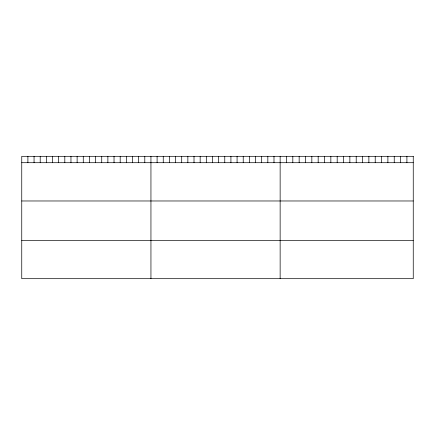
<?xml version="1.0" encoding="UTF-8"?>
<svg xmlns="http://www.w3.org/2000/svg" width="435" height="435" viewBox="0 0 435 435"><rect width="100%" height="100%" fill="white"/><g stroke="black" fill="none" stroke-linecap="round" stroke-linejoin="round"><path stroke-width="0.65" d="M21.75 162.701L413.25 162.701M21.75 200.975L413.25 200.975M21.75 240.408L413.25 240.408M406.91 156.317L406.91 162.701M400.575 156.317L400.575 162.701M394.235 156.317L394.235 162.701M387.895 156.317L387.895 162.701M381.555 156.317L381.555 162.701M375.22 156.317L375.22 162.701M368.88 156.317L368.88 162.701M362.54 156.317L362.54 162.701M356.205 156.317L356.205 162.701M349.865 156.317L349.865 162.701M343.525 156.317L343.525 162.701M337.185 156.317L337.185 162.701M330.85 156.317L330.85 162.701M324.51 156.317L324.51 162.701M318.17 156.317L318.17 162.701M311.835 156.317L311.835 162.701M305.495 156.317L305.495 162.701M299.155 156.317L299.155 162.701M292.815 156.317L292.815 162.701M286.48 156.317L286.48 162.701M280.14 156.317L280.14 278.683M273.99 156.317L273.99 162.701M267.835 156.317L267.835 162.701M261.685 156.317L261.685 162.701M255.53 156.317L255.53 162.701M249.38 156.317L249.38 162.701M243.225 156.317L243.225 162.701M237.075 156.317L237.075 162.701M230.925 156.317L230.925 162.701M224.77 156.317L224.77 162.701M218.62 156.317L218.62 162.701M212.465 156.317L212.465 162.701M206.315 156.317L206.315 162.701M200.16 156.317L200.16 162.701M194.01 156.317L194.01 162.701M187.86 156.317L187.86 162.701M181.705 156.317L181.705 162.701M175.555 156.317L175.555 162.701M169.4 156.317L169.4 162.701M163.25 156.317L163.25 162.701M157.095 156.317L157.095 162.701M150.945 156.317L150.945 278.683M144.795 156.317L144.795 162.701M138.64 156.317L138.64 162.701M132.49 156.317L132.49 162.701M126.335 156.317L126.335 162.701M120.185 156.317L120.185 162.701M114.03 156.317L114.03 162.701M107.88 156.317L107.88 162.701M101.73 156.317L101.73 162.701M95.575 156.317L95.575 162.701M89.425 156.317L89.425 162.701M83.27 156.317L83.27 162.701M77.12 156.317L77.12 162.701M70.965 156.317L70.965 162.701M64.815 156.317L64.815 162.701M58.665 156.317L58.665 162.701M52.51 156.317L52.51 162.701M46.36 156.317L46.36 162.701M40.205 156.317L40.205 162.701M34.055 156.317L34.055 162.701M27.9 156.317L27.9 162.701M413.25 156.317L21.75 156.317L21.75 278.683L413.25 278.683L413.25 156.317"/></g></svg>
